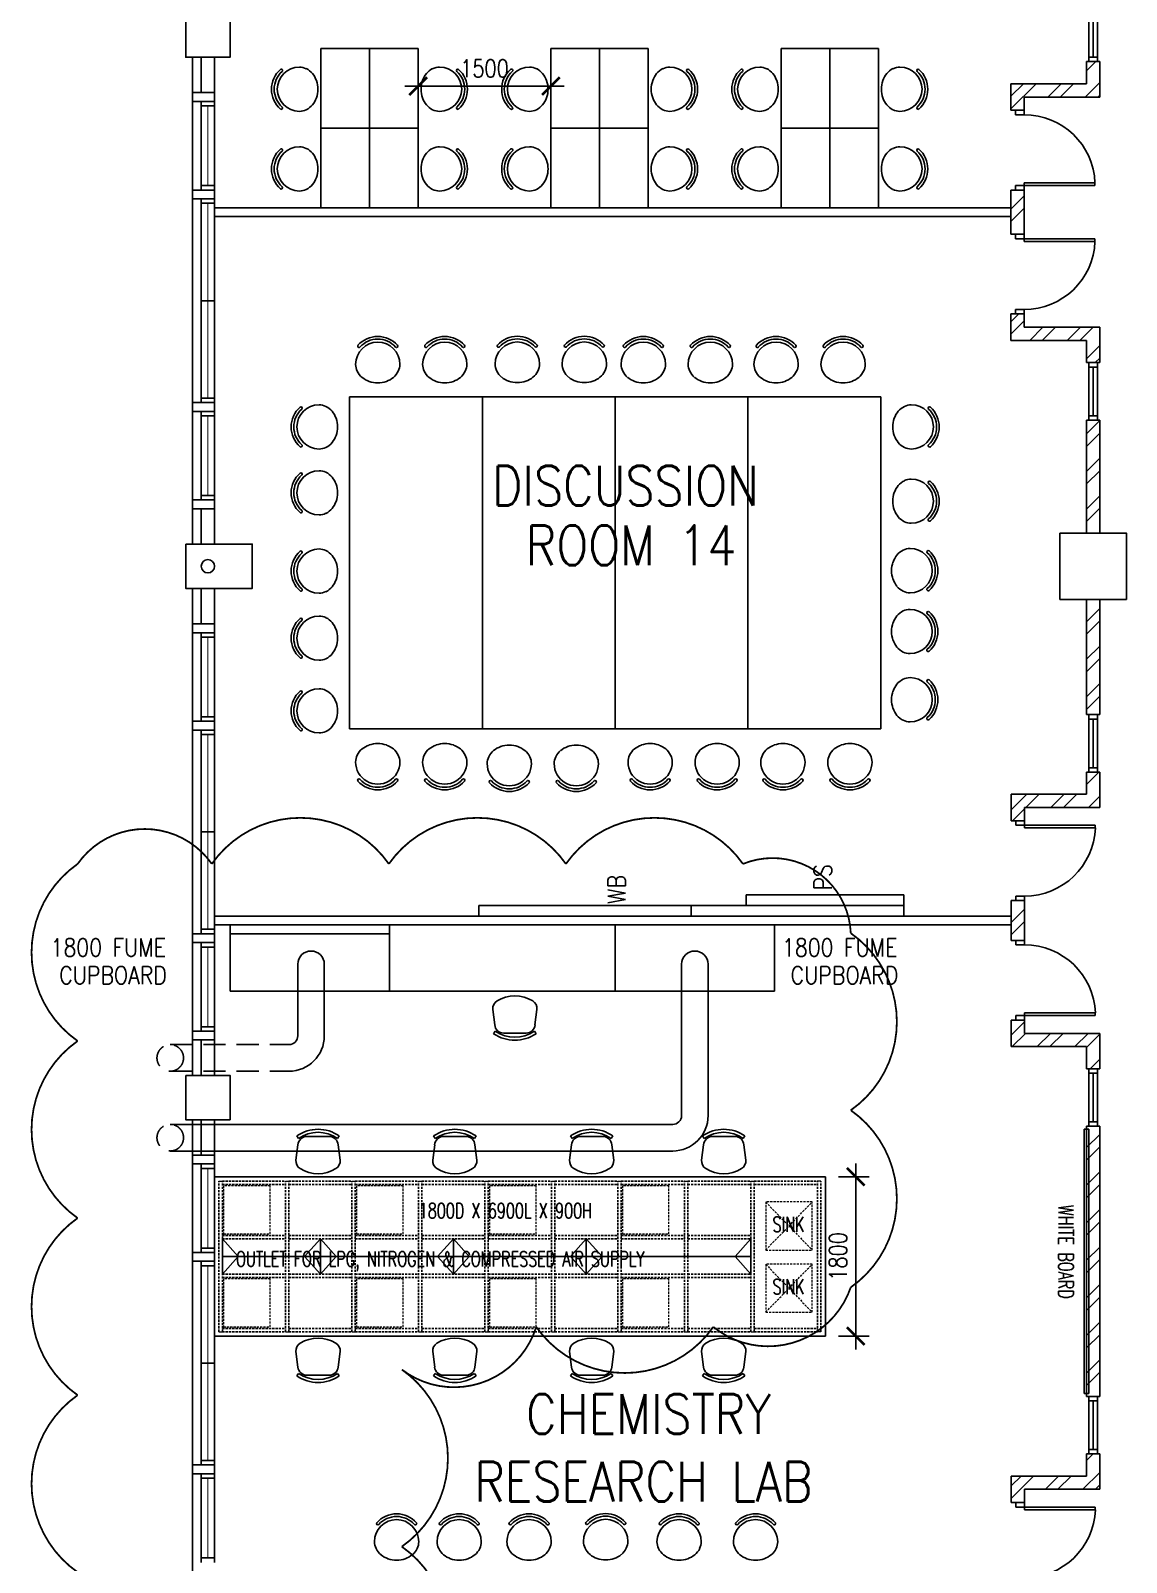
# Model space of a CAD drawing. Extents: x 2687779 to 2997471, y -863049 to -631414.
# Drawn here: x 2944002 to 2956379, y -813674 to -796374 of the extents above; entities that cross this region are included whole.
import ezdxf

# ---------------------------------------------------------------- set-up
doc = ezdxf.new("R2010")
doc.units = 0
doc.header["$LTSCALE"] = 10
doc.header["$MEASUREMENT"] = 0
doc.header["$PDMODE"] = 34
doc.linetypes.add('HIDDEN', pattern=[0.375, 0.25, -0.125])
doc.linetypes.add('HIDDEN2', pattern=[0.1875, 0.125, -0.0625])
doc.layers.get('0').update_dxf_attribs({"linetype": 'CONTINUOUS'})
doc.layers.get('DEFPOINTS').update_dxf_attribs({"linetype": 'CONTINUOUS'})
for name, color, linetype in [('BO', 7, 'CONTINUOUS'), ('COL', 3, 'CONTINUOUS'), ('DOOR', 5, 'CONTINUOUS'), ('FURN', 1, 'CONTINUOUS'), ('FURN1', 7, 'CONTINUOUS'), ('H', 1, 'CONTINUOUS'), ('LINE', 7, 'CONTINUOUS'), ('partition', 7, 'CONTINUOUS'), ('RISERFUME', 1, 'CONTINUOUS'), ('RWDP', 145, 'CONTINUOUS'), ('stair', 7, 'CONTINUOUS'), ('T50', 3, 'CONTINUOUS'), ('WALL', 2, 'CONTINUOUS'), ('WIN', 5, 'CONTINUOUS')]:
    doc.layers.add(name, color=color, linetype=linetype)
doc.styles.add('ROMANS', font='romans.shx', dxfattribs={"width": 0.8, "height": 100})
doc.styles.get("Standard").update_dxf_attribs({"font": 'ROMANS.SHX'})
doc.dimstyles.new('STANDARD$0', dxfattribs={"dimscale": 0, "dimtxt": 8, "dimasz": 6, "dimexe": 1, "dimexo": 1, "dimgap": 3, "dimtad": 1, "dimdec": 0, "dimlfac": -1, "dimrnd": 1, "dimzin": 0, "dimdsep": 46, "dimtxsty": 'Standard', "dimcen": 0, "dimclrd": 5, "dimclre": 250, "dimadec": 0, "dimazin": 0, "dimtfac": 1, "dimtdec": 4, "dimtofl": 0, "dimtmove": 0, "dimatfit": 3, "dimfxl": 1, "dimtolj": 1, "dimtzin": 0, "dimarcsym": 0})

# ---------------------------------------------------------------- blocks, each defined once
blk = doc.blocks.new('FG')
at = {"layer": 'LINE', "linetype": 'Continuous'}
for points in [[(0, 0), (50, 0), (50, 100), (0, 100)], [(600, 0), (650, 0), (650, 100), (600, 100)]]:
    blk.add_lwpolyline(points, close=True, dxfattribs=at)
at = {"layer": 'LINE', "color": 5, "linetype": 'Continuous'}
for points in [[(600, 100), (50, 100)], [(50, 0), (600, 0)]]:
    blk.add_lwpolyline(points, dxfattribs=at)
at = {"layer": 'LINE', "color": 1, "linetype": 'Continuous'}
blk.add_lwpolyline([(50, 50), (600, 50)], dxfattribs=at)
blk = doc.blocks.new('D900')
at = {"layer": 'DOOR', "color": 7}
for p, q in [((50, 100), (50, 899)), ((80, 899), (50, 899)), ((80, 100), (80, 899)), ((0, 100), (0, 0)), ((0, 100), (50, 100)), ((0, 0), (50, 0)), ((50, 100), (50, 0)), ((50, 100), (80, 100)), ((850, 100), (850, 0)), ((850, 100), (900, 100)), ((850, 0), (900, 0)), ((900, 100), (900, 0))]:
    blk.add_line(p, q, dxfattribs=at)
blk.add_arc((50, 100), 800, 0, 87.8509, dxfattribs=at)
blk = doc.blocks.new('CHAIR11')
at = {"layer": 'FURN', "color": 1}
for p, q in [((-676, 492), (-653, 318)), ((-176, 492), (-198, 318)), ((-647, 246), (-666, 218)), ((-300, 225), (-552, 225)), ((-205, 246), (-186, 218))]:
    blk.add_line(p, q, dxfattribs=at)
for centre, radius, start, end in [((-574, 501), 102, 121.593, 184.9697), ((-426, 260), 385, 58.407, 121.593), ((-278, 501), 102, 355.0303, 58.407), ((-426, 569), 425, 235.6197, 304.3803), ((-552, 327), 102, 184.9697, 270), ((-426, 569), 391, 235.6197, 304.3803), ((-300, 327), 102, 270, 355.0303)]:
    blk.add_arc(centre, radius, start, end, dxfattribs=at)
blk = doc.blocks.new('_ARCHTICK')
at = {"color": 0, "linetype": 'ByBlock', "const_width": 0.15}
blk.add_lwpolyline([(-0.5, -0.5), (0.5, 0.5)], dxfattribs=at)
blk = doc.blocks.new('*D348')
at = {"layer": 'DEFPOINTS', "color": 0, "linetype": 'Continuous', "transparency": 16777216}
for p in [(2952979, -809319), (2952979, -811119), (2953323, -811119)]:
    blk.add_point(p, dxfattribs=at)
at = {"layer": 'FURN', "color": 7, "linetype": 'Continuous', "lineweight": -2, "transparency": 16777216}
for p, q in [((2953323, -809169), (2953323, -811269)), ((2953129, -809319), (2953473, -809319)), ((2953129, -811119), (2953473, -811119))]:
    blk.add_line(p, q, dxfattribs=at)
at = {"layer": 'FURN', "color": 7, "linetype": 'Continuous', "lineweight": -2, "transparency": 16777216, "xscale": 200, "yscale": 200, "zscale": 200}
for p, rotation in [((2953323, -809319), 90), ((2953323, -811119), 270)]:
    blk.add_blockref('_ARCHTICK', p, dxfattribs=dict(at, rotation=rotation))
at = {"layer": 'FURN', "color": 7, "linetype": 'Continuous', "transparency": 16777216, "insert": (2953123, -810219), "char_height": 200, "attachment_point": 5, "rotation": 90, "style": 'ROMANS'}
blk.add_mtext('\\A1;1800', dxfattribs=at)
blk = doc.blocks.new('CHAIR10')
at = {"layer": 'FURN1', "color": 1}
for centre, radius, start, end in [((-487, 712), 252, 140.136, 160.9198), ((-515, 735), 216, 116.3827, 140.136), ((-533, 772), 175, 90, 116.3827), ((-533, 697), 250, 270, 90), ((-328, 909), 15, 48.1599, 228.1599), ((-518, 697), 270, 311.8401, 48.1599), ((-518, 697), 300, 311.8401, 48.1599), ((-443, 697), 299, 160.9198, 180), ((-443, 697), 299, 180, 199.0802), ((-487, 682), 252, 199.0802, 219.864), ((-515, 658), 216, 219.864, 243.6173), ((-533, 622), 175, 243.6173, 270), ((-328, 485), 15, 131.8401, 311.8401)]:
    blk.add_arc(centre, radius, start, end, dxfattribs=at)
blk = doc.blocks.new('*D361')
at = {"layer": 'DEFPOINTS', "color": 0, "linetype": 'Continuous', "transparency": 16777216}
for p in [(2948379, -796574), (2949879, -796574), (2949879, -797001)]:
    blk.add_point(p, dxfattribs=at)
at = {"layer": 'FURN', "color": 7, "linetype": 'Continuous', "lineweight": -2, "transparency": 16777216}
for p, q in [((2948379, -796724), (2948379, -797151)), ((2949879, -796724), (2949879, -797151)), ((2948229, -797001), (2950029, -797001))]:
    blk.add_line(p, q, dxfattribs=at)
at = {"layer": 'FURN', "color": 7, "linetype": 'Continuous', "lineweight": -2, "transparency": 16777216, "xscale": 200, "yscale": 200, "zscale": 200, "rotation": 180}
blk.add_blockref('_ARCHTICK', (2948379, -797001), dxfattribs=at)
at = {"layer": 'FURN', "color": 7, "linetype": 'Continuous', "lineweight": -2, "transparency": 16777216, "xscale": 200, "yscale": 200, "zscale": 200}
blk.add_blockref('_ARCHTICK', (2949879, -797001), dxfattribs=at)
at = {"layer": 'FURN', "color": 7, "linetype": 'Continuous', "transparency": 16777216, "insert": (2949129, -796801), "char_height": 200, "attachment_point": 5, "style": 'ROMANS'}
blk.add_mtext('\\A1;1500', dxfattribs=at)

msp = doc.modelspace()

# ---------------------------------------------------------------- hatches: boundary and pattern name
at = {"layer": 'H', "linetype": 'Continuous'}
h = msp.add_hatch(dxfattribs=at)
h.set_pattern_fill('ANSI32', color=256, scale=800, style=0)
h.paths.add_polyline_path([(2956079.5, -794749.1), (2955225.5, -794749.1), (2955225.5, -794599.1), (2955075.5, -794599.1), (2955075.5, -794899.1), (2955929.5, -794899.1), (2955929.5, -795149.1), (2956079.5, -795149.1)])
h.paths.add_polyline_path([(2956079.5, -796724.1), (2955929.5, -796724.1), (2955929.5, -796974.1), (2955075.5, -796974.1), (2955075.5, -797274.1), (2955225.5, -797274.1), (2955225.5, -797124.1), (2956079.5, -797124.1)])
h.paths.add_polyline_path([(2956079.5, -795799.1), (2955929.5, -795799.1), (2955929.5, -796074.1), (2956079.5, -796074.1)])
h.paths.add_polyline_path([(2955225.5, -798174.1), (2955075.5, -798174.1), (2955075.5, -798674.1), (2955225.5, -798674.1)])
h.paths.add_polyline_path([(2956079.5, -799724.1), (2955225.5, -799724.1), (2955225.5, -799574.1), (2955075.5, -799574.1), (2955075.5, -799874.1), (2955929.5, -799874.1), (2955929.5, -800124.1), (2956079.5, -800124.1)])
h.paths.add_polyline_path([(2956079.5, -800774.1), (2955929.5, -800774.1), (2955929.5, -802049.1), (2956079.5, -802049.1)])
h = msp.add_hatch(dxfattribs=at)
h.set_pattern_fill('ANSI32', color=256, scale=800, style=0)
h.paths.add_polyline_path([(2956079.5, -802799.1), (2955929.5, -802799.1), (2955929.5, -804099.1), (2956079.5, -804099.1)])
h.paths.add_polyline_path([(2956079.5, -804749.1), (2955929.5, -804749.1), (2955929.5, -804999.1), (2955079.5, -804999.1), (2955079.5, -805299.1), (2955229.5, -805299.1), (2955229.5, -805149.1), (2956079.5, -805149.1)])
h.paths.add_polyline_path([(2955229.5, -806199.1), (2955079.5, -806199.1), (2955079.5, -806649.1), (2955229.5, -806649.1)])
h.paths.add_polyline_path([(2956079.5, -807699.1), (2955229.5, -807699.1), (2955229.5, -807549.1), (2955079.5, -807549.1), (2955079.5, -807849.1), (2955929.5, -807849.1), (2955929.5, -808099.1), (2956079.5, -808099.1)])
h.paths.add_polyline_path([(2956079.5, -808749.1), (2955929.5, -808749.1), (2955929.5, -811799.1), (2956079.5, -811799.1)])
h = msp.add_hatch(dxfattribs=at)
h.set_pattern_fill('ANSI32', color=256, scale=800, style=0)
h.paths.add_polyline_path([(2956079.5, -812449.1), (2955929.5, -812449.1), (2955929.5, -812699.1), (2955079.5, -812699.1), (2955079.5, -812999.1), (2955229.5, -812999.1), (2955229.5, -812849.1), (2956079.5, -812849.1)])

# ---------------------------------------------------------------- linework, layer by layer
at = {"color": 9}
for p, q in [((2945829.5, -802174.1), (2945829.5, -796674.1)), ((2945829.5, -808174.1), (2945829.5, -802674.1)), ((2945829.5, -814174.1), (2945829.5, -808674.1))]:
    msp.add_line(p, q, dxfattribs=at)
at = {"linetype": 'Continuous'}
for p, q in [((2946079.5, -798374.1), (2946079.5, -798474.1)), ((2946079.5, -806374.1), (2946079.5, -806474.1))]:
    msp.add_line(p, q, dxfattribs=at)
at = {"layer": 'COL'}
for points in [[(2945754.5, -796174.1), (2946254.5, -796174.1), (2946254.5, -796674.1), (2945754.5, -796674.1)], [(2945754.5, -802174.1), (2946504.5, -802174.1), (2946504.5, -802674.1), (2945754.5, -802674.1)], [(2955629.5, -802049.1), (2956379.5, -802049.1), (2956379.5, -802799.1), (2955629.5, -802799.1)], [(2945754.5, -808174.1), (2946254.5, -808174.1), (2946254.5, -808674.1), (2945754.5, -808674.1)]]:
    msp.add_lwpolyline(points, close=True, dxfattribs=at)
at = {"layer": 'FURN', "linetype": 'Continuous'}
for p, q in [((2947279.5, -797474.1), (2947279.5, -796574.1)), ((2947829.5, -796574.1), (2947279.5, -796574.1)), ((2947379.5, -796574.1), (2947829.5, -796574.1)), ((2947829.5, -796574.1), (2947829.5, -797474.1)), ((2948279.5, -796574.1), (2947829.5, -796574.1)), ((2947829.5, -796574.1), (2947829.5, -797474.1)), ((2947829.5, -796574.1), (2948379.5, -796574.1)), ((2948379.5, -797474.1), (2948379.5, -796574.1)), ((2949879.5, -797474.1), (2949879.5, -796574.1)), ((2950429.5, -796574.1), (2949879.5, -796574.1)), ((2949979.5, -796574.1), (2950429.5, -796574.1)), ((2950429.5, -796574.1), (2950429.5, -797474.1)), ((2950879.5, -796574.1), (2950429.5, -796574.1)), ((2950429.5, -796574.1), (2950429.5, -797474.1)), ((2950429.5, -796574.1), (2950979.5, -796574.1)), ((2950979.5, -797474.1), (2950979.5, -796574.1)), ((2952479.5, -797474.1), (2952479.5, -796574.1)), ((2953029.5, -796574.1), (2952479.5, -796574.1)), ((2952579.5, -796574.1), (2953029.5, -796574.1)), ((2953029.5, -796574.1), (2953029.5, -797474.1)), ((2953479.5, -796574.1), (2953029.5, -796574.1)), ((2953029.5, -796574.1), (2953029.5, -797474.1)), ((2953029.5, -796574.1), (2953579.5, -796574.1)), ((2953579.5, -797474.1), (2953579.5, -796574.1)), ((2947279.5, -798374.1), (2947279.5, -797474.1)), ((2947829.5, -797474.1), (2947279.5, -797474.1)), ((2947829.5, -797474.1), (2947279.5, -797474.1)), ((2947379.5, -797474.1), (2947829.5, -797474.1)), ((2947829.5, -797474.1), (2947829.5, -798374.1)), ((2948279.5, -797474.1), (2947829.5, -797474.1)), ((2947829.5, -797474.1), (2947829.5, -798374.1)), ((2947829.5, -797474.1), (2948379.5, -797474.1)), ((2947829.5, -797474.1), (2948379.5, -797474.1)), ((2948379.5, -798374.1), (2948379.5, -797474.1)), ((2949879.5, -798374.1), (2949879.5, -797474.1)), ((2950429.5, -797474.1), (2949879.5, -797474.1)), ((2950429.5, -797474.1), (2949879.5, -797474.1)), ((2949979.5, -797474.1), (2950429.5, -797474.1)), ((2950429.5, -797474.1), (2950429.5, -798374.1)), ((2950879.5, -797474.1), (2950429.5, -797474.1)), ((2950429.5, -797474.1), (2950429.5, -798374.1)), ((2950429.5, -797474.1), (2950979.5, -797474.1)), ((2950429.5, -797474.1), (2950979.5, -797474.1)), ((2950979.5, -798374.1), (2950979.5, -797474.1)), ((2952479.5, -798374.1), (2952479.5, -797474.1)), ((2953029.5, -797474.1), (2952479.5, -797474.1)), ((2953029.5, -797474.1), (2952479.5, -797474.1)), ((2952579.5, -797474.1), (2953029.5, -797474.1)), ((2953029.5, -797474.1), (2953029.5, -798374.1)), ((2953479.5, -797474.1), (2953029.5, -797474.1)), ((2953029.5, -797474.1), (2953029.5, -798374.1)), ((2953029.5, -797474.1), (2953579.5, -797474.1)), ((2953029.5, -797474.1), (2953579.5, -797474.1)), ((2953579.5, -798374.1), (2953579.5, -797474.1)), ((2947829.5, -798374.1), (2947279.5, -798374.1)), ((2947829.5, -798374.1), (2947279.5, -798374.1)), ((2947379.5, -798374.1), (2947829.5, -798374.1)), ((2948279.5, -798374.1), (2947829.5, -798374.1)), ((2947829.5, -798374.1), (2948379.5, -798374.1)), ((2947829.5, -798374.1), (2948379.5, -798374.1)), ((2950429.5, -798374.1), (2949879.5, -798374.1)), ((2950429.5, -798374.1), (2949879.5, -798374.1)), ((2949979.5, -798374.1), (2950429.5, -798374.1)), ((2950879.5, -798374.1), (2950429.5, -798374.1)), ((2950429.5, -798374.1), (2950979.5, -798374.1)), ((2950429.5, -798374.1), (2950979.5, -798374.1)), ((2953029.5, -798374.1), (2952479.5, -798374.1)), ((2953029.5, -798374.1), (2952479.5, -798374.1)), ((2952579.5, -798374.1), (2953029.5, -798374.1)), ((2953479.5, -798374.1), (2953029.5, -798374.1)), ((2953029.5, -798374.1), (2953579.5, -798374.1)), ((2953029.5, -798374.1), (2953579.5, -798374.1)), ((2946254.5, -806474.1), (2948054.5, -806474.1)), ((2946254.5, -807224.1), (2946254.5, -806474.1)), ((2948054.5, -806474.1), (2946254.5, -806474.1)), ((2948054.5, -806474.1), (2948054.5, -807224.1)), ((2948054.5, -806474.1), (2948804.5, -806474.1)), ((2948054.5, -807224.1), (2948054.5, -806474.1)), ((2948054.5, -807224.1), (2948054.5, -806474.1)), ((2950604.5, -806474.1), (2948804.5, -806474.1)), ((2950604.5, -806474.1), (2948804.5, -806474.1)), ((2948804.5, -806474.1), (2948904.5, -806474.1)), ((2948804.5, -806474.1), (2948904.5, -806474.1)), ((2948904.5, -806474.1), (2949004.5, -806474.1)), ((2950604.5, -807224.1), (2950604.5, -806474.1)), ((2950604.5, -806474.1), (2952404.5, -806474.1)), ((2950604.5, -807224.1), (2950604.5, -806474.1)), ((2950604.5, -807224.1), (2950604.5, -806474.1)), ((2952404.5, -806474.1), (2952404.5, -807224.1)), ((2948054.5, -806574.1), (2946254.5, -806574.1)), ((2946254.5, -807224.1), (2948054.5, -807224.1)), ((2948054.5, -807224.1), (2946254.5, -807224.1)), ((2946254.5, -807224.1), (2948054.5, -807224.1)), ((2946254.5, -807224.1), (2948054.5, -807224.1)), ((2948804.5, -807224.1), (2948054.5, -807224.1)), ((2948804.5, -807224.1), (2950604.5, -807224.1)), ((2952404.5, -807224.1), (2950604.5, -807224.1)), ((2950604.5, -807224.1), (2952404.5, -807224.1)), ((2946167.5, -810019), (2946345.7, -810219)), ((2946167.5, -810019), (2946167.5, -810419)), ((2947275, -810019), (2947096.7, -810219)), ((2947275, -810019), (2947453.2, -810219)), ((2947275, -810019), (2947275, -810419)), ((2948777, -810019), (2948598.7, -810219)), ((2948777, -810019), (2948955.2, -810219)), ((2948777, -810019), (2948777, -810419)), ((2950279, -810019), (2950100.7, -810219)), ((2950279, -810019), (2950457.2, -810219)), ((2950279, -810019), (2950279, -810419)), ((2952137.5, -810019), (2951959.2, -810219)), ((2952137.5, -810019), (2952137.5, -810419)), ((2946167.5, -810419), (2946345.7, -810219)), ((2946167.5, -810219), (2952137.5, -810219)), ((2947275, -810419), (2947096.7, -810219)), ((2947275, -810419), (2947453.2, -810219)), ((2948777, -810419), (2948598.7, -810219)), ((2948777, -810419), (2948955.2, -810219)), ((2950279, -810419), (2950100.7, -810219)), ((2950279, -810419), (2950457.2, -810219)), ((2952137.5, -810419), (2951959.2, -810219))]:
    msp.add_line(p, q, dxfattribs=at)
at = {"layer": 'FURN'}
for p, q in [((2946079.5, -809319), (2952979.5, -809319)), ((2946079.5, -811119), (2946079.5, -809319)), ((2952979.5, -811119), (2952979.5, -809319)), ((2946079.5, -811119), (2952979.5, -811119))]:
    msp.add_line(p, q, dxfattribs=at)
at = {"layer": 'FURN', "color": 8, "linetype": 'HIDDEN', "ltscale": 10}
for p, q in [((2946129.5, -811069), (2946129.5, -809369)), ((2946167.5, -811069), (2946167.5, -809369)), ((2946167.5, -809369), (2946880.5, -809369)), ((2946167.5, -809407), (2946880.5, -809407)), ((2946880.5, -811069), (2946880.5, -809369)), ((2946918.5, -809369), (2947631.5, -809369)), ((2946918.5, -811069), (2946918.5, -809369)), ((2946918.5, -809407), (2947631.5, -809407)), ((2947631.5, -811069), (2947631.5, -809369)), ((2947669.5, -811069), (2947669.5, -809369)), ((2947669.5, -809369), (2948382.5, -809369)), ((2947669.5, -809407), (2948382.5, -809407)), ((2948382.5, -811069), (2948382.5, -809369)), ((2948420.5, -809369), (2949133.5, -809369)), ((2948420.5, -811069), (2948420.5, -809369)), ((2948420.5, -809407), (2949133.5, -809407)), ((2949133.5, -811069), (2949133.5, -809369)), ((2949171.5, -811069), (2949171.5, -809369)), ((2949171.5, -809369), (2949884.5, -809369)), ((2949171.5, -809407), (2949884.5, -809407)), ((2949884.5, -811069), (2949884.5, -809369)), ((2949922.5, -811069), (2949922.5, -809369)), ((2949922.5, -809369), (2950635.5, -809369)), ((2949922.5, -809407), (2950635.5, -809407)), ((2950635.5, -811069), (2950635.5, -809369)), ((2950673.5, -809369), (2951386.5, -809369)), ((2950673.5, -811069), (2950673.5, -809369)), ((2950673.5, -809407), (2951386.5, -809407)), ((2951386.5, -811069), (2951386.5, -809369)), ((2951424.5, -811069), (2951424.5, -809369)), ((2951424.5, -809369), (2952137.5, -809369)), ((2951424.5, -809407), (2952137.5, -809407)), ((2952137.5, -811069), (2952137.5, -809369)), ((2952175.5, -811069), (2952175.5, -809369)), ((2952175.5, -809369), (2952891.5, -809369)), ((2952175.5, -809407), (2952891.5, -809407)), ((2952891.5, -811069), (2952891.5, -809369)), ((2952929.5, -811069), (2952929.5, -809369)), ((2946167.5, -809981), (2946880.5, -809981)), ((2946918.5, -809981), (2947631.5, -809981)), ((2947669.5, -809981), (2948382.5, -809981)), ((2948420.5, -809981), (2949133.5, -809981)), ((2949171.5, -809981), (2949884.5, -809981)), ((2949922.5, -809981), (2950635.5, -809981)), ((2950673.5, -809981), (2951386.5, -809981)), ((2951424.5, -809981), (2952137.5, -809981)), ((2946167.5, -810019), (2946880.5, -810019)), ((2946918.5, -810019), (2947631.5, -810019)), ((2947669.5, -810019), (2948382.5, -810019)), ((2948420.5, -810019), (2949133.5, -810019)), ((2949171.5, -810019), (2949884.5, -810019)), ((2949922.5, -810019), (2950635.5, -810019)), ((2950673.5, -810019), (2951386.5, -810019)), ((2951424.5, -810019), (2952137.5, -810019)), ((2946167.5, -810419), (2946880.5, -810419)), ((2946167.5, -810457), (2946880.5, -810457)), ((2946918.5, -810419), (2947631.5, -810419)), ((2946918.5, -810457), (2947631.5, -810457)), ((2947669.5, -810419), (2948382.5, -810419)), ((2947669.5, -810457), (2948382.5, -810457)), ((2948420.5, -810419), (2949133.5, -810419)), ((2948420.5, -810457), (2949133.5, -810457)), ((2949171.5, -810419), (2949884.5, -810419)), ((2949171.5, -810457), (2949884.5, -810457)), ((2949922.5, -810419), (2950635.5, -810419)), ((2949922.5, -810457), (2950635.5, -810457)), ((2950673.5, -810419), (2951386.5, -810419)), ((2950673.5, -810457), (2951386.5, -810457)), ((2951424.5, -810419), (2952137.5, -810419)), ((2951424.5, -810457), (2952137.5, -810457)), ((2946167.5, -811031), (2946880.5, -811031)), ((2946167.5, -811069), (2946880.5, -811069)), ((2946918.5, -811031), (2947631.5, -811031)), ((2946918.5, -811069), (2947631.5, -811069)), ((2947669.5, -811031), (2948382.5, -811031)), ((2947669.5, -811069), (2948382.5, -811069)), ((2948420.5, -811031), (2949133.5, -811031)), ((2948420.5, -811069), (2949133.5, -811069)), ((2949171.5, -811031), (2949884.5, -811031)), ((2949171.5, -811069), (2949884.5, -811069)), ((2949922.5, -811031), (2950635.5, -811031)), ((2949922.5, -811069), (2950635.5, -811069)), ((2950673.5, -811031), (2951386.5, -811031)), ((2950673.5, -811069), (2951386.5, -811069)), ((2951424.5, -811031), (2952137.5, -811031)), ((2951424.5, -811069), (2952137.5, -811069)), ((2952175.5, -811031), (2952891.5, -811031)), ((2952175.5, -811069), (2952891.5, -811069))]:
    msp.add_line(p, q, dxfattribs=at)
at = {"layer": 'FURN', "color": 8, "linetype": 'HIDDEN2', "lineweight": 0, "ltscale": 5}
for p, q in [((2946129.5, -809369), (2946167.5, -809369)), ((2946880.5, -809369), (2946918.5, -809369)), ((2947631.5, -809369), (2947669.5, -809369)), ((2948382.5, -809369), (2948420.5, -809369)), ((2949133.5, -809369), (2949171.5, -809369)), ((2949884.5, -809369), (2949922.5, -809369)), ((2950635.5, -809369), (2950673.5, -809369)), ((2951386.5, -809369), (2951424.5, -809369)), ((2952137.5, -809369), (2952175.5, -809369)), ((2952929.5, -809369), (2952891.5, -809369)), ((2946129.5, -811069), (2946167.5, -811069)), ((2946880.5, -811069), (2946918.5, -811069)), ((2947631.5, -811069), (2947669.5, -811069)), ((2948382.5, -811069), (2948420.5, -811069)), ((2949133.5, -811069), (2949171.5, -811069)), ((2949884.5, -811069), (2949922.5, -811069)), ((2950635.5, -811069), (2950673.5, -811069)), ((2951386.5, -811069), (2951424.5, -811069)), ((2952137.5, -811069), (2952175.5, -811069)), ((2952929.5, -811069), (2952891.5, -811069))]:
    msp.add_line(p, q, dxfattribs=at)
at = {"layer": 'FURN', "color": 8, "linetype": 'HIDDEN2', "lineweight": 0, "ltscale": 20}
for p, q in [((2952305.3, -810146.2), (2952830.7, -809603.8)), ((2952305.3, -809603.8), (2952830.7, -810146.2)), ((2952305.3, -810849.1), (2952830.7, -810306.6)), ((2952305.3, -810306.6), (2952830.7, -810849.1))]:
    msp.add_line(p, q, dxfattribs=at)
at = {"layer": 'FURN', "linetype": 'Continuous'}
for points in [[(2952085, -806136.1), (2953865, -806136.1), (2953865, -806255.1), (2952085, -806255.1)], [(2949065, -806255.1), (2951465, -806255.1), (2951465, -806374.1), (2949065, -806374.1)], [(2951465, -806255.1), (2953865, -806255.1), (2953865, -806374.1), (2951465, -806374.1)]]:
    msp.add_lwpolyline(points, close=True, dxfattribs=at)
at = {"layer": 'FURN'}
msp.add_lwpolyline([(2955904.5, -808782.6), (2955954.5, -808782.6), (2955954.5, -811765.6), (2955904.5, -811765.6)], close=True, dxfattribs=at)
at = {"layer": 'FURN', "color": 8, "linetype": 'HIDDEN2', "lineweight": 0, "ltscale": 20}
for points in [[(2946181.5, -809422.3), (2946181.5, -809964.8), (2946706.8, -809964.8), (2946706.8, -809422.3)], [(2947683.5, -809422.3), (2947683.5, -809964.8), (2948208.8, -809964.8), (2948208.8, -809422.3)], [(2949185.5, -809422.3), (2949185.5, -809964.8), (2949710.8, -809964.8), (2949710.8, -809422.3)], [(2950687.5, -809422.3), (2950687.5, -809964.8), (2951212.8, -809964.8), (2951212.8, -809422.3)], [(2952305.3, -809603.8), (2952305.3, -810146.2), (2952830.7, -810146.2), (2952830.7, -809603.8)], [(2952305.3, -810306.6), (2952305.3, -810849.1), (2952830.7, -810849.1), (2952830.7, -810306.6)], [(2946181.5, -810472.3), (2946181.5, -811014.8), (2946706.8, -811014.8), (2946706.8, -810472.3)], [(2947683.5, -810472.3), (2947683.5, -811014.8), (2948208.8, -811014.8), (2948208.8, -810472.3)], [(2949185.5, -810472.3), (2949185.5, -811014.8), (2949710.8, -811014.8), (2949710.8, -810472.3)], [(2950687.5, -810472.3), (2950687.5, -811014.8), (2951212.8, -811014.8), (2951212.8, -810472.3)]]:
    msp.add_lwpolyline(points, close=True, dxfattribs=at)
at = {"layer": 'FURN1', "linetype": 'Continuous'}
for p, q in [((2949105, -800509.5), (2947605, -800509.5)), ((2947605, -800509.5), (2947605, -804259.5)), ((2950605, -800509.5), (2949105, -800509.5)), ((2949105, -804259.5), (2949105, -800509.5)), ((2952105, -800509.5), (2950605, -800509.5)), ((2950605, -804259.5), (2950605, -800509.5)), ((2952105, -804259.5), (2952105, -800509.5)), ((2953605, -800509.5), (2952105, -800509.5)), ((2952105, -804259.5), (2952105, -800509.5)), ((2953605, -804259.5), (2953605, -800509.5)), ((2947605, -804259.5), (2949105, -804259.5)), ((2949105, -804259.5), (2950605, -804259.5)), ((2950605, -804259.5), (2952105, -804259.5)), ((2952105, -804259.5), (2953605, -804259.5))]:
    msp.add_line(p, q, dxfattribs=at)
at = {"layer": 'partition'}
for p, q in [((2946079.5, -798374.1), (2955075.5, -798374.1)), ((2946079.5, -798474.1), (2955075.5, -798474.1)), ((2946079.5, -806374.1), (2955079.5, -806374.1)), ((2946079.5, -806474.1), (2955079.5, -806474.1))]:
    msp.add_line(p, q, dxfattribs=at)
at = {"layer": 'RISERFUME', "linetype": 'Continuous'}
for p, q in [((2947019.5, -806919.1), (2947019.5, -807727)), ((2947319.5, -806919.1), (2947319.5, -807773.6)), ((2951354.5, -806919.1), (2951354.5, -808628)), ((2951654.5, -806919.1), (2951654.5, -808628)), ((2945579.1, -808728), (2951254.5, -808728)), ((2945579.1, -809028), (2951254.5, -809028))]:
    msp.add_line(p, q, dxfattribs=at)
at = {"layer": 'RISERFUME', "linetype": 'HIDDEN', "ltscale": 100}
for p, q in [((2945579.1, -807827), (2946919.5, -807827)), ((2945579.1, -808127), (2946919.5, -808127))]:
    msp.add_line(p, q, dxfattribs=at)
at = {"layer": 'RISERFUME', "color": 3, "linetype": 'Continuous', "const_width": 20}
for points in [[(2948194.9, -815496.4, 0.5205671), (2948194.9, -813496.4, 0.5205671), (2948194.9, -811496.4, 0.5205671), (2949713.3, -811014.8, 0.5205671), (2951713.3, -811014.8, 0.5205671), (2953266.3, -810567.8, 0.5205671), (2953266.3, -808567.8, 0.5205671), (2953266.3, -806567.8, 0.5205671), (2952048.5, -805785.6, 0.5205671), (2950048.5, -805785.6, 0.5205671), (2948048.5, -805785.6, 0.5205671), (2946048.5, -805785.6, 0.5205671), (2944532.9, -805785.6, 0.5205671)], [(2944532.9, -805785.6, 0.5205671), (2944532.9, -807785.6, 0.5205671), (2944532.9, -809785.6, 0.5205671), (2944532.9, -811785.6, 0.5205671), (2944532.9, -813785.6, 0.5205671)]]:
    msp.add_lwpolyline(points, format="xyb", dxfattribs=at)
at = {"layer": 'RISERFUME', "linetype": 'HIDDEN', "ltscale": 100}
for centre in [(2945579.1, -807977), (2945579.1, -808878)]:
    msp.add_circle(centre, 150, dxfattribs=at)
at = {"layer": 'RISERFUME', "linetype": 'Continuous'}
for centre, radius, start, end in [((2947169.5, -806919.1), 150, 0, 180), ((2951504.5, -806919.1), 150, 0, 180), ((2946919.5, -807727), 100, 270, 0), ((2946919.5, -807727), 400, 270, 0), ((2951254.5, -808628), 100, 270, 360), ((2951254.5, -808628), 400, 270, 360)]:
    msp.add_arc(centre, radius, start, end, dxfattribs=at)
at = {"layer": 'RWDP', "color": 142, "linetype": 'Continuous'}
msp.add_circle((2946004.5, -802424.1), 75, dxfattribs=at)
at = {"layer": 'WALL'}
for p, q in [((2945929.5, -797074.1), (2945929.5, -796674.1)), ((2946079.5, -797074.1), (2946079.5, -796674.1)), ((2955929.5, -796724.1), (2956079.5, -796724.1)), ((2955929.5, -796724.1), (2955929.5, -796974.1)), ((2956079.5, -797124.1), (2956079.5, -796724.1)), ((2955075.5, -796974.1), (2955075.5, -797274.1)), ((2955075.5, -796974.1), (2955929.5, -796974.1)), ((2955225.5, -797124.1), (2956079.5, -797124.1)), ((2955225.5, -797274.1), (2955225.5, -797124.1)), ((2955225.5, -797274.1), (2955075.5, -797274.1)), ((2955225.5, -798174.1), (2955075.5, -798174.1)), ((2955075.5, -798174.1), (2955075.5, -798674.1)), ((2955225.5, -798124.1), (2955225.5, -798674.1)), ((2955225.5, -798674.1), (2955075.5, -798674.1)), ((2955225.5, -799574.1), (2955075.5, -799574.1)), ((2955075.5, -799574.1), (2955075.5, -799874.1)), ((2955225.5, -799574.1), (2955225.5, -799724.1)), ((2955225.5, -799724.1), (2956079.5, -799724.1)), ((2956079.5, -799724.1), (2956079.5, -800124.1)), ((2955075.5, -799874.1), (2955929.5, -799874.1)), ((2955929.5, -800124.1), (2955929.5, -799874.1)), ((2955929.5, -800124.1), (2956079.5, -800124.1)), ((2955929.5, -800774.1), (2956079.5, -800774.1)), ((2955929.5, -802049.1), (2955929.5, -800774.1)), ((2956079.5, -800774.1), (2956079.5, -802049.1)), ((2945929.5, -802174.1), (2945929.5, -801774.1)), ((2946079.5, -802174.1), (2946079.5, -801774.1)), ((2945929.5, -803074.1), (2945929.5, -802674.1)), ((2946079.5, -803074.1), (2946079.5, -802674.1)), ((2955929.5, -804099.1), (2955929.5, -802799.1)), ((2956079.5, -802799.1), (2956079.5, -804099.1)), ((2955929.5, -804099.1), (2956079.5, -804099.1)), ((2955929.5, -804749.1), (2956079.5, -804749.1)), ((2955929.5, -804999.1), (2955929.5, -804749.1)), ((2956079.5, -804749.1), (2956079.5, -805149.1)), ((2955079.5, -804999.1), (2955929.5, -804999.1)), ((2955079.5, -804999.1), (2955079.5, -805299.1)), ((2955229.5, -805299.1), (2955079.5, -805299.1)), ((2955229.5, -805149.1), (2956079.5, -805149.1)), ((2955229.5, -805299.1), (2955229.5, -805149.1)), ((2955229.5, -806199.1), (2955079.5, -806199.1)), ((2955079.5, -806199.1), (2955079.5, -806649.1)), ((2955229.5, -806199.1), (2955229.5, -806649.1)), ((2955229.5, -806649.1), (2955079.5, -806649.1)), ((2955229.5, -807549.1), (2955079.5, -807549.1)), ((2955079.5, -807549.1), (2955079.5, -807849.1)), ((2955229.5, -807499.1), (2955229.5, -807699.1)), ((2955229.5, -807699.1), (2956079.5, -807699.1)), ((2956079.5, -807699.1), (2956079.5, -808099.1)), ((2945929.5, -808174.1), (2945929.5, -807774.1)), ((2946079.5, -808174.1), (2946079.5, -807774.1)), ((2955079.5, -807849.1), (2955929.5, -807849.1)), ((2955929.5, -808099.1), (2955929.5, -807849.1)), ((2955929.5, -808099.1), (2956079.5, -808099.1)), ((2945929.5, -809074.1), (2945929.5, -808674.1)), ((2946079.5, -809074.1), (2946079.5, -808674.1)), ((2955929.5, -811799.1), (2955929.5, -808749.1)), ((2955929.5, -808749.1), (2956079.5, -808749.1)), ((2956079.5, -808749.1), (2956079.5, -811799.1)), ((2955929.5, -811799.1), (2956079.5, -811799.1)), ((2955929.5, -812699.1), (2955929.5, -812449.1)), ((2955929.5, -812449.1), (2956079.5, -812449.1)), ((2956079.5, -812449.1), (2956079.5, -812849.1)), ((2955079.5, -812699.1), (2955929.5, -812699.1)), ((2955079.5, -812999.1), (2955079.5, -812699.1)), ((2955229.5, -812849.1), (2956079.5, -812849.1)), ((2955229.5, -812999.1), (2955229.5, -812849.1)), ((2955229.5, -812999.1), (2955079.5, -812999.1))]:
    msp.add_line(p, q, dxfattribs=at)
for points in [[(2945829.5, -797074.1), (2946079.5, -797074.1), (2946079.5, -797174.1), (2945829.5, -797174.1)], [(2945829.5, -798174.1), (2946079.5, -798174.1), (2946079.5, -798274.1), (2945829.5, -798274.1)], [(2945829.5, -800574.1), (2946079.5, -800574.1), (2946079.5, -800674.1), (2945829.5, -800674.1)], [(2945829.5, -801674.1), (2946079.5, -801674.1), (2946079.5, -801774.1), (2945829.5, -801774.1)], [(2945829.5, -803074.1), (2946079.5, -803074.1), (2946079.5, -803174.1), (2945829.5, -803174.1)], [(2945829.5, -804174.1), (2946079.5, -804174.1), (2946079.5, -804274.1), (2945829.5, -804274.1)], [(2945829.5, -806574.1), (2946079.5, -806574.1), (2946079.5, -806674.1), (2945829.5, -806674.1)], [(2945829.5, -807674.1), (2946079.5, -807674.1), (2946079.5, -807774.1), (2945829.5, -807774.1)], [(2945829.5, -809074.1), (2946079.5, -809074.1), (2946079.5, -809174.1), (2945829.5, -809174.1)], [(2945829.5, -810174.1), (2946079.5, -810174.1), (2946079.5, -810274.1), (2945829.5, -810274.1)], [(2945829.5, -812574.1), (2946079.5, -812574.1), (2946079.5, -812674.1), (2945829.5, -812674.1)]]:
    msp.add_lwpolyline(points, close=True, dxfattribs=at)
at = {"layer": 'WIN'}
for p, q in [((2945929.5, -798174.1), (2945929.5, -797174.1)), ((2946079.5, -798174.1), (2946079.5, -797174.1)), ((2945929.5, -797224.1), (2946079.5, -797224.1)), ((2945929.5, -798124.1), (2946079.5, -798124.1)), ((2945929.5, -800574.1), (2945929.5, -798274.1)), ((2945929.5, -798324.1), (2946079.5, -798324.1)), ((2946079.5, -800574.1), (2946079.5, -798274.1)), ((2945929.5, -799424.1), (2946079.5, -799424.1)), ((2945929.5, -800524.1), (2946079.5, -800524.1)), ((2945929.5, -801674.1), (2945929.5, -800674.1)), ((2945929.5, -800724.1), (2946079.5, -800724.1)), ((2946079.5, -801674.1), (2946079.5, -800674.1)), ((2945929.5, -801624.1), (2946079.5, -801624.1)), ((2945929.5, -804174.1), (2945929.5, -803174.1)), ((2945929.5, -803224.1), (2946079.5, -803224.1)), ((2946079.5, -804174.1), (2946079.5, -803174.1)), ((2945929.5, -804124.1), (2946079.5, -804124.1)), ((2945929.5, -806574.1), (2945929.5, -804274.1)), ((2946079.5, -806574.1), (2946079.5, -804274.1)), ((2945929.5, -804324.1), (2946079.5, -804324.1)), ((2945929.5, -805424.1), (2946079.5, -805424.1)), ((2945929.5, -806524.1), (2946079.5, -806524.1)), ((2945929.5, -807674.1), (2945929.5, -806674.1)), ((2946079.5, -807674.1), (2946079.5, -806674.1)), ((2945929.5, -806724.1), (2946079.5, -806724.1)), ((2945929.5, -807624.1), (2946079.5, -807624.1)), ((2945929.5, -810174.1), (2945929.5, -809174.1)), ((2945929.5, -809224.1), (2946079.5, -809224.1)), ((2946079.5, -810174.1), (2946079.5, -809174.1)), ((2945929.5, -810124.1), (2946079.5, -810124.1)), ((2945929.5, -812574.1), (2945929.5, -810274.1)), ((2945929.5, -810324.1), (2946079.5, -810324.1)), ((2946079.5, -812574.1), (2946079.5, -810274.1)), ((2945929.5, -811424.1), (2946079.5, -811424.1)), ((2945929.5, -812524.1), (2946079.5, -812524.1)), ((2945929.5, -813674.1), (2945929.5, -812674.1)), ((2945929.5, -812724.1), (2946079.5, -812724.1)), ((2946079.5, -813674.1), (2946079.5, -812674.1)), ((2945929.5, -813624.1), (2946079.5, -813624.1))]:
    msp.add_line(p, q, dxfattribs=at)
at = {"layer": 'WIN', "const_width": 10, "flags": 128}
for points in [[(2946004.5, -798124.1), (2946004.5, -797224.1)], [(2946004.5, -800524.1), (2946004.5, -798324.1)], [(2946004.5, -800724.1), (2946004.5, -801624.1)], [(2946004.5, -804124.1), (2946004.5, -803224.1)], [(2946004.5, -806524.1), (2946004.5, -804324.1)], [(2946004.5, -806724.1), (2946004.5, -807624.1)], [(2946004.5, -810124.1), (2946004.5, -809224.1)], [(2946004.5, -812524.1), (2946004.5, -810324.1)], [(2946004.5, -812724.1), (2946004.5, -813624.1)]]:
    msp.add_lwpolyline(points, dxfattribs=at)

# ---------------------------------------------------------------- block references
at = {"linetype": 'Continuous', "rotation": 180}
for p in [(2946504.9, -796339), (2949104.9, -796339), (2951704.9, -796339), (2946504.9, -797239), (2949104.9, -797239), (2951704.9, -797239)]:
    msp.add_blockref('CHAIR10', p, dxfattribs=at)
at = {"linetype": 'Continuous', "xscale": -1, "rotation": 180}
for name, p in [('CHAIR10', (2949154.1, -796339)), ('CHAIR10', (2951754.1, -796339)), ('CHAIR10', (2954354.1, -796339)), ('CHAIR10', (2949154.1, -797239)), ('CHAIR10', (2951754.1, -797239)), ('CHAIR10', (2954354.1, -797239)), ('CHAIR11', (2947674.5, -808639.1)), ('CHAIR11', (2949219.5, -808639.1)), ('CHAIR11', (2950765.5, -808639.1)), ('CHAIR11', (2952257.5, -808639.1))]:
    msp.add_blockref(name, p, dxfattribs=at)
at = {"linetype": 'Continuous', "xscale": -1}
msp.add_blockref('CHAIR11', (2949045.8, -807921.2), dxfattribs=at)
at = {"linetype": 'Continuous'}
for p in [(2947674.5, -811786), (2949219.5, -811786), (2950765.5, -811786), (2952257.5, -811786)]:
    msp.add_blockref('CHAIR11', p, dxfattribs=at)
at = {"layer": 'BO', "linetype": 'Continuous', "xscale": -1, "rotation": 270}
for p in [(2947226.1, -799610.2), (2947982.9, -799610.2), (2948802.6, -799607.7), (2949559.5, -799607.7), (2950226.1, -799610.2), (2950982.9, -799610.2), (2951726.1, -799610.2), (2952482.9, -799610.2)]:
    msp.add_blockref('CHAIR10', p, dxfattribs=at)
at = {"layer": 'BO', "linetype": 'Continuous', "xscale": -1}
for p in [(2946726.9, -801547.1), (2946726.9, -802291.1), (2946726.9, -803175.2), (2946726.9, -803933), (2946726.9, -804753.9)]:
    msp.add_blockref('CHAIR10', p, dxfattribs=at)
at = {"layer": 'BO', "linetype": 'Continuous'}
for p in [(2954483.1, -801547.1), (2954483.1, -802385.6), (2954468.6, -803170.5), (2954468.6, -803857.4), (2954468.6, -804628.1)]:
    msp.add_blockref('CHAIR10', p, dxfattribs=at)
for p, rotation in [((2947226.1, -805167.8), 270), ((2947982.9, -805167.8), 270), ((2948711.9, -805185.8), 270), ((2949468.8, -805185.8), 270), ((2950302.9, -805167.8), 270), ((2951059.8, -805167.8), 270), ((2951802.9, -805167.8), 270), ((2952559.8, -805167.8), 270), ((2948833.2, -812907.9), 90), ((2949540, -812907.9), 90), ((2950329, -812907.9), 90), ((2951194.6, -812904.4), 90), ((2952024.2, -812907.9), 90), ((2952888, -812907.9), 90)]:
    msp.add_blockref('CHAIR10', p, dxfattribs=dict(at, rotation=rotation))
at = {"layer": 'LINE', "linetype": 'Continuous', "xscale": -1, "rotation": 270}
for p in [(2955954.5, -800774.1), (2955954.5, -804749.1), (2955954.5, -808749.1), (2955954.5, -812449.1)]:
    msp.add_blockref('FG', p, dxfattribs=at)
at = {"layer": 'stair', "xscale": -1, "rotation": 270}
for p in [(2955125.5, -798174.1), (2955129.5, -807549.1)]:
    msp.add_blockref('D900', p, dxfattribs=at)
at = {"layer": 'stair', "rotation": 270}
for p in [(2955125.5, -798674.1), (2955129.5, -805299.1), (2955129.5, -812999.1)]:
    msp.add_blockref('D900', p, dxfattribs=at)
at = {"layer": 'WALL', "xscale": -1, "rotation": 270}
msp.add_blockref('FG', (2955954.5, -796724.1), dxfattribs=at)

# ---------------------------------------------------------------- texts
at = {"layer": 'FURN', "linetype": 'Continuous', "style": 'ROMANS', "width": 0.85}
for s, p in [('PS', (2953050.8, -806086.1)), ('WB', (2950720.7, -806238.8))]:
    msp.add_text(s, height=200, rotation=90, dxfattribs=at).set_placement(p)
for s, p in [('1800 FUME', (2944226.7, -806829.5)), ('1800 FUME', (2952488.7, -806829.5)), ('CUPBOARD', (2944324.7, -807142.5)), ('CUPBOARD', (2952586.7, -807142.5))]:
    msp.add_text(s, height=200, dxfattribs=at).set_placement(p)
at = {"layer": 'FURN', "color": 7, "linetype": 'Continuous', "style": 'ROMANS', "width": 0.7}
for s, p in [('1800D X 6900L X 900H', (2948386.2, -809787.3)), ('SINK ', (2952383.4, -809942.8)), ('OUTLET FOR LPG, NITROGEN & COMPRESSED AIR SUPPLY ', (2946322.4, -810332.3)), ('SINK ', (2952383.4, -810645.6))]:
    msp.add_text(s, height=170, dxfattribs=at).set_placement(p)
msp.add_text('WHITE BOARD ', height=170, rotation=270, dxfattribs=at).set_placement((2955612.3, -809635.7))
at = {"layer": 'T50', "color": 3, "style": 'ROMANS', "width": 0.85}
for s, p in [('DISCUSSION ', (2949213.4, -801738.8)), ('ROOM 14', (2949596, -802411.6)), ('CHEMISTRY', (2949599.2, -812223.2)), ('RESEARCH LAB', (2949014.1, -812986.9))]:
    msp.add_text(s, height=450, dxfattribs=at).set_placement(p)

# ---------------------------------------------------------------- dimensions: what is measured, and where the dimension line sits
at = {"layer": 'FURN', "linetype": 'Continuous'}
dim = msp.add_linear_dim(base=(2949879.5, -797001), p1=(2948379.5, -796574.1), p2=(2949879.5, -796574.1), dimstyle='STANDARD$0', override={"dimscale": 100, "dimtxt": 2, "dimasz": 2, "dimexe": 1.5, "dimexo": 1.5, "dimgap": 1, "dimtxsty": 'ROMANS', "dimblk": 'ARCHTICK', "dimdle": 1.5, "dimclrd": 7, "dimclre": 7, "dimclrt": 7, "dimtdec": 0, "dimtmove": 2}, dxfattribs=at)
dim.commit()
dim.dimension.update_dxf_attribs({"geometry": '*D361', "text_midpoint": (2949129.5, -796801)})
dim = msp.add_linear_dim(base=(2953323.5, -811119), p1=(2952979.5, -809319), p2=(2952979.5, -811119), angle=90, dimstyle='STANDARD$0', override={"dimscale": 100, "dimtxt": 2, "dimasz": 2, "dimexe": 1.5, "dimexo": 1.5, "dimgap": 1, "dimtxsty": 'ROMANS', "dimblk": 'ARCHTICK', "dimdle": 1.5, "dimclrd": 7, "dimclre": 7, "dimclrt": 7, "dimtdec": 0, "dimtmove": 2}, dxfattribs=at)
dim.commit()
dim.dimension.update_dxf_attribs({"geometry": '*D348', "text_midpoint": (2953123.5, -810219)})

doc.saveas('drawing.dxf')
